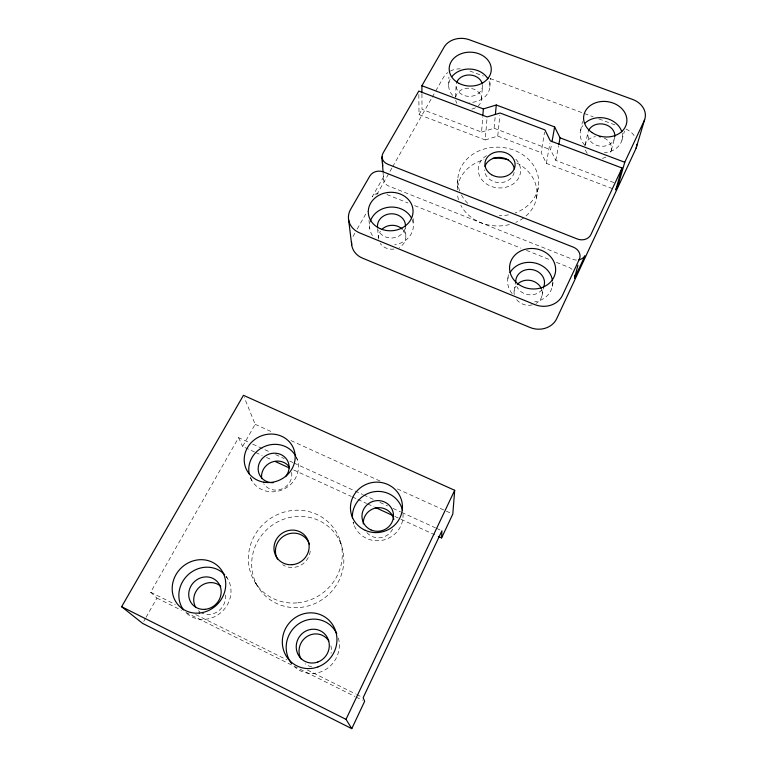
<?xml version="1.0" encoding="UTF-8"?>
<svg xmlns="http://www.w3.org/2000/svg" width="767" height="767" viewBox="0 0 767 767"><rect width="100%" height="100%" fill="white"/><g stroke="black" fill="none" stroke-linecap="round" stroke-linejoin="round"><path stroke-width="0.58" stroke-dasharray="3.83 2.88" d="M448.676 85.358L448.925 77.036M455.627 97.102L456.097 85.195M457.794 179.353L457.295 189.995A39.865 33.873 4.3 0 1 484.025 159.766M481.484 99.173L482.453 86.077M421.936 93.986L422.023 109.345L481.58 132.077L482.74 117.015M418.83 94.609L419.022 114.599L485.223 139.949L487.035 118.099M489.864 86.566L490.554 78.253M481.58 132.077L494.082 128.252L495.29 115.462M485.223 139.949L497.764 136.095L499.854 115.318M507.859 278.555L508.674 272.899M514.12 290.894L515.424 282.639M612.402 188.634L546.372 163.361L541.166 152.643L544.551 132.183M536.488 197.991L538.271 187.426M546.372 163.361L549.92 143.113M613.916 182.584L555.816 160.408L550.581 149.728L551.588 144.023M555.816 160.408L558.577 145.74M542.029 295.669L543.745 287.452M580.581 130.591L582.546 121.445M552.298 286.379L553.304 281.901M585.144 144.944L587.982 132.375M611.357 150.179L614.674 137.667M621.96 140.131L624.472 131.052M143.774 621.375L145.49 618.336M146.066 617.32L156.938 598.078L150.658 592.239L238.585 437.641L248.364 442.128M254.577 451.984L242.612 446.48L255.143 424.314L244.328 397.45M354.853 233.197L353.664 235.268A19.702 17.142 -4.5 0 0 352.456 237.914M357.211 229.036L367.249 211.385M376.702 194.77L392.062 167.762M392.656 166.727L431.639 98.176M432.224 97.131L435.177 91.944M435.771 90.899L443.451 77.4A18.379 14.909 1.2 0 1 447.918 72.529M419.022 114.599L422.023 109.345M469.912 71.034L483.363 76.029M490.084 78.522L593.198 116.805M598.806 118.885L615.613 125.126M494.082 128.252L550.581 149.728M497.764 136.095L541.166 152.643M386.904 194.54L407.948 202.958M414.602 205.614L520.937 248.163M526.478 250.378L550.85 260.128M556.391 262.343L568.577 267.223A10.182 8.878 10.9 0 1 572.268 269.648M255.143 424.314L272.525 432.204M290.981 440.594L381.122 481.532M397.411 488.934L451.715 513.602M252.717 444.122L270.118 452.089M275.554 454.582L284.25 458.57M289.686 461.063L292.956 462.559M294.039 463.057L362.551 494.447M363.635 494.945L373.424 499.432M379.943 502.423L387.556 505.913M392.992 508.396L400.604 511.886M401.697 512.385L435.407 527.83M436.49 528.329L440.843 530.323M255.66 452.482L262.189 455.483M266.532 457.477L271.969 459.979M293.713 469.97L351.344 496.45M352.427 496.949L356.78 498.953M357.863 499.451L366.559 503.449M367.652 503.948L374.171 506.949M394.832 516.44L437.228 535.922M150.658 592.239L175.346 604.492M195.738 614.607L286.963 659.888M307.356 670.013L355.648 693.982M356.722 694.519L362.082 697.174M156.938 598.078L181.568 610.321M185.844 612.449L355.016 696.503M356.089 697.04L362.513 700.233M226.035 576.42L227.368 578.232M255.219 582.565L258.412 587.532M250.368 477.285L252.362 481.503M238.585 437.641L242.612 446.48M296.618 457.602L297.356 459.817M339.982 540.16L341.564 545.826M353.213 522.116L353.692 524.244M368.994 220.34L369.732 228.508M377.652 228.787L378.361 237.866M383.107 172.978L383.538 179.708M405.465 225.172L405.848 236.552M413.221 218.748L413.365 225.431M459.701 191.098A40.517 34.266 4.2 0 1 484.361 148.951A40.517 34.266 4.2 0 1 535.682 169.171A40.517 34.266 4.2 0 1 515.165 212.958M508.483 214.837A40.517 34.266 4.2 0 1 499.116 215.748M467.717 203.313A40.517 34.266 4.2 0 1 461.389 194.837M515.836 159.153A21.208 17.852 4.2 0 1 512.519 184.406A21.208 17.852 4.2 0 1 482.539 180.542A21.208 17.852 4.2 0 1 486.872 155.423M514.158 172.422A14.976 12.598 4.2 0 1 498.253 182.565A14.976 12.598 4.2 0 1 484.447 169.871M516.824 163.016A39.865 33.873 4.3 0 1 525.146 216.725M523.449 218.039A39.865 33.873 4.3 0 1 515.817 222.382M509.393 224.568A39.865 33.873 4.3 0 1 460.823 205.297M458.522 199.708A39.865 33.873 4.3 0 1 457.391 193.898M626.016 129.038A19.089 15.647 10.1 0 1 634.798 136.651M450.325 71.072A18.379 14.909 1.2 0 1 460.344 68.838M378.304 193.111A9.779 8.36 -3.5 0 0 372.187 196.86L384.037 176.084A9.683 8.197 -2.5 0 0 388.936 186.141L572.345 259.208A10.086 8.696 10.8 0 0 576.774 260.032M622.181 133.228A21.265 17.42 9.1 0 1 604.396 152.614M584.799 145.231A21.265 17.42 9.1 0 1 582.93 125.548M614.837 136.584A13.605 11.15 9.1 0 1 598.95 145.97A13.605 11.15 9.1 0 1 588.289 131.32M412.157 219.544A21.898 18.935 -2.9 0 1 394.689 244.692M372.446 235.594A21.898 18.935 -2.9 0 1 370.02 222.507M405.053 228.719A14.017 12.119 -2.9 0 1 392.042 238.01A14.017 12.119 -2.9 0 1 378.217 230.004M489.058 81.302A20.604 16.721 1.7 0 1 469.605 102.49M452.588 95.396A20.604 16.721 1.7 0 1 450.363 78.924M482.414 85.022A13.183 10.7 1.7 0 1 468.253 96.345A13.183 10.7 1.7 0 1 456.432 83.114M552.576 281.662A22.559 19.837 8.6 0 1 534.57 301.891M512.183 293.646A22.559 19.837 8.6 0 1 508.665 275.516M542.077 289.629A14.439 12.694 8.6 0 1 528.616 294.749A14.439 12.694 8.6 0 1 516.747 286.436M604.252 138.06A13.365 11.016 9.2 0 1 609.477 154.119M605.872 157.062A13.365 11.016 9.2 0 1 602.363 158.338M587.282 153.342A13.365 11.016 9.2 0 1 585.221 149.268M584.972 146.018A13.365 11.016 9.2 0 1 595.393 136.67M541.703 289.562A14.17 12.512 8.7 0 1 535.98 303.454M532.202 304.902A14.17 12.512 8.7 0 1 516.335 299.197M514.283 294.586A14.17 12.512 8.7 0 1 515.779 286.292M455.684 97.265A12.962 10.585 1.8 0 1 473.843 89.183A12.962 10.585 1.8 0 1 478.34 105.808M475.444 107.811A12.962 10.585 1.8 0 1 470.698 109.24M456.911 103.344A12.962 10.585 1.8 0 1 455.742 100.372M403.183 230.042A13.758 11.956 -2.9 0 1 399.108 247.473M394.017 249.083A13.758 11.956 -2.9 0 1 380.221 243.427M378.476 239.036A13.758 11.956 -2.9 0 1 380.394 231.135M291.623 472.405A15.34 14.314 -26 0 1 281.997 488.895A15.34 14.314 -26 0 1 263.762 483.843M392.627 529.096A15.474 15.043 -16.7 0 1 365.869 531.31M330.893 645.804A16.749 16.011 -60.9 0 1 331.028 653.331M311.699 666.791A16.749 16.011 -60.9 0 1 305.036 663.762M225.325 595.048A16.519 15.273 -46.2 0 1 218.518 610.983A16.519 15.273 -46.2 0 1 201.692 612.929M199.957 611.913A16.519 15.273 -46.2 0 1 198.385 610.657M402.991 513.765A25.388 24.611 -15.8 0 1 381.659 540.39A25.388 24.611 -15.8 0 1 353.088 522.183M338.372 637.971A27.487 26.27 -59.7 0 1 326.598 668.939A27.487 26.27 -59.7 0 1 294.672 666.935M296.196 456.988A25.158 23.413 -25.4 0 1 283.291 489.404A25.158 23.413 -25.4 0 1 250.445 477.879M226.131 576.448A27.123 25.033 -45.5 0 1 221.778 611.826A27.123 25.033 -45.5 0 1 186.439 613.14M310.204 551.003A17.727 16.864 -37 0 1 308.785 556.497M308.296 557.532A17.727 16.864 -37 0 1 282.707 564.742M300.185 607.445A46.931 44.793 -39.2 0 0 336.406 535.404A46.931 44.793 -39.2 0 0 256.696 543.17A46.931 44.793 -39.2 0 0 300.185 607.445M297.788 602.824A47.803 45.55 -38.2 0 0 334.738 529.566A47.803 45.55 -38.2 0 0 253.513 537.485A47.803 45.55 -38.2 0 0 297.788 602.824"/><path stroke-width="1.15" d="M441.581 537.926L441.926 530.822L363.155 697.711L364.651 701.297L351.775 728.65L142.633 623.398L121.627 606.707L243.455 395.302L454.687 490.295L452.798 514.091L441.581 537.926L438.321 536.43M482.827 115.855L483.363 108.904L496.278 105.002L554.627 126.919L560.063 137.849L558.788 144.618M495.396 114.302L496.278 105.002M552 141.742L554.627 126.919M578.999 259.783A10.086 8.696 10.8 0 0 584.962 255.814L574.55 278.133L577.915 265.171M622.066 168.021L590.878 234.635A10.431 8.916 10.5 0 1 577.359 238.997L387.699 164.205A10 8.389 -2.5 0 1 383.078 153.045L418.792 91.081L487.131 116.948L500.084 113.017L544.925 129.911L550.313 140.86L622.066 168.021L615.757 189.919L618.384 184.291L624.76 162.259L644.146 120.85A19.865 16.069 9.8 0 0 632.574 99.422L469.289 39.74A19.108 15.282 1.2 0 0 444.122 47.123L421.888 85.712L421.927 92.807M644.644 119.604L636.111 148.108M351.775 728.65L346.013 719.36L454.687 490.295M421.888 85.712L483.363 108.904M560.063 137.849L624.76 162.259M275.228 461.475L289.37 467.966M375.255 507.447L392.656 515.443M121.627 606.707L346.013 719.36M348.554 219.352L351.708 244.932M382.129 157.628L383.03 171.818M382.071 156.689L382.656 166.008M484.993 166.324A14.976 12.598 4.2 0 1 500.554 157.475A14.976 12.598 4.2 0 1 514.264 168.836M492.845 158.261A39.865 33.873 4.3 0 1 508.511 159.814M574.895 275.18A10.182 8.878 10.9 0 1 574.55 278.133M636.831 144.301A19.089 15.647 10.1 0 1 635.622 149.316L556.746 318.583A20.421 18.14 10.2 0 1 530.007 327.471L362.513 258.143A19.702 17.142 -4.5 0 1 351.612 242.104M584.809 123.353A21.265 17.42 9.1 0 1 605.777 118.281A21.265 17.42 9.1 0 1 621.826 131.847M588.72 130.304A13.605 11.15 9.1 0 1 604.338 124.312A13.605 11.15 9.1 0 1 614.837 136.584M370.432 221.049A21.898 18.935 -2.9 0 1 390.019 207.119A21.898 18.935 -2.9 0 1 411.524 218.154M377.585 227.694A14.017 12.119 -2.9 0 1 390.902 213.801A14.017 12.119 -2.9 0 1 405.465 226.361M451.897 76.604A20.604 16.721 1.7 0 1 470.574 69.078A20.604 16.721 1.7 0 1 487.908 78.819M456.787 82.117A13.183 10.7 1.7 0 1 470.286 75.022A13.183 10.7 1.7 0 1 482.261 83.977M510.007 272.64A22.559 19.837 8.6 0 1 533.688 262.726A22.559 19.837 8.6 0 1 552.384 280.08M515.769 282.764A14.439 12.694 8.6 0 1 532.317 269.639A14.439 12.694 8.6 0 1 543.419 287.472M599.276 136.641A13.365 11.016 9.2 0 1 600.561 136.842M517.341 284.317A14.17 12.512 8.7 0 1 541.234 288.392M382.024 229.256A13.758 11.956 -2.9 0 1 402.339 229.151M261.72 478.627A15.34 14.314 -26 0 1 271.384 462.29A15.34 14.314 -26 0 1 289.533 467.237M273.062 482.721A15.656 14.563 -25.4 0 1 258.652 465.051A15.656 14.563 -25.4 0 1 280.617 454.419A15.656 14.563 -25.4 0 1 285.583 476.662M363.309 523.938A15.474 15.043 -16.7 0 1 376.664 507.85A15.474 15.043 -16.7 0 1 393.835 519.451M300.98 658.949A16.749 16.011 -60.9 0 1 306.934 636.562A16.749 16.011 -60.9 0 1 328.803 640.953M195.844 607.56A16.519 15.273 -46.2 0 1 199.871 586.736A16.519 15.273 -46.2 0 1 220.733 586.314M352.437 517.936A25.388 24.611 -15.8 0 1 374.354 491.685A25.388 24.611 -15.8 0 1 402.522 510.582M291.546 663.513A27.487 26.27 -59.7 0 1 298.957 623.638A27.487 26.27 -59.7 0 1 336.751 633.628M249.237 473.977A25.158 23.413 -25.4 0 1 265.459 446.126A25.158 23.413 -25.4 0 1 295.726 456.087M183.505 609.861A27.123 25.033 -45.5 0 1 188.989 573.984A27.123 25.033 -45.5 0 1 224.731 574.771M277.472 559.095A17.727 16.864 -37 0 1 286.12 534.791A17.727 16.864 -37 0 1 309.475 544.378M579.296 259.371L562.47 295.324A21.313 18.744 9.7 0 1 534.57 304.518L359.79 232.976A20.536 17.67 -4.4 0 1 350.605 209.391L369.838 176.026A10.105 8.552 -3.4 0 1 383.308 171.894L573.467 247.223A10.537 9.108 10.5 0 1 579.296 259.371M491.561 174.723A15.1 12.675 4.1 0 0 515.06 165.614A15.1 12.675 4.1 0 0 493.411 152.854A15.1 12.675 4.1 0 0 491.561 174.723M591.836 132.442A21.735 17.679 8.9 0 0 626.668 122.873A21.735 17.679 8.9 0 0 597.215 102.289A21.735 17.679 8.9 0 0 591.836 132.442M459.059 83.382A21.054 16.96 1.7 0 0 491.254 69.931A21.054 16.96 1.7 0 0 460.334 54.045A21.054 16.96 1.7 0 0 459.059 83.382M379.761 228.489A22.406 19.252 -2.8 0 0 413.058 210.954A22.406 19.252 -2.8 0 0 379.176 195.154A22.406 19.252 -2.8 0 0 379.761 228.489M517.859 283.79A23.106 20.191 8.4 0 0 555.308 272.947A23.106 20.191 8.4 0 0 524.628 249.467A23.106 20.191 8.4 0 0 517.859 283.79M370.883 529.872A15.8 15.311 -15.7 0 0 393.452 514.552A15.8 15.311 -15.7 0 0 368.86 503.392A15.8 15.311 -15.7 0 0 370.883 529.872M317.806 662.026A17.104 16.347 -59.7 0 0 323.885 633.168A17.104 16.347 -59.7 0 0 296.599 643.197A17.104 16.347 -59.7 0 0 317.806 662.026M205.086 609.334A16.874 15.57 -45.4 0 0 218.931 583.812A16.874 15.57 -45.4 0 0 190.82 586.304A16.874 15.57 -45.4 0 0 205.086 609.334M264.001 482.222A25.81 23.921 -24.6 0 0 294.058 449.855A25.81 23.921 -24.6 0 0 251.02 442.837A25.81 23.921 -24.6 0 0 264.001 482.222M199.228 613.054A27.852 25.637 -44.5 0 0 222.037 570.974A27.852 25.637 -44.5 0 0 175.643 575.24A27.852 25.637 -44.5 0 0 199.228 613.054M318.008 666.887A28.216 26.97 -58.2 0 0 327.979 619.314A28.216 26.97 -58.2 0 0 282.927 635.958A28.216 26.97 -58.2 0 0 318.008 666.887M365.236 530.313A26.059 25.177 -14.7 0 0 402.378 504.993A26.059 25.177 -14.7 0 0 361.756 486.796A26.059 25.177 -14.7 0 0 365.236 530.313M292.285 564.685A17.9 17.018 -36.5 0 0 306.417 537.446A17.9 17.018 -36.5 0 0 275.976 540.131A17.9 17.018 -36.5 0 0 292.285 564.685"/></g></svg>
